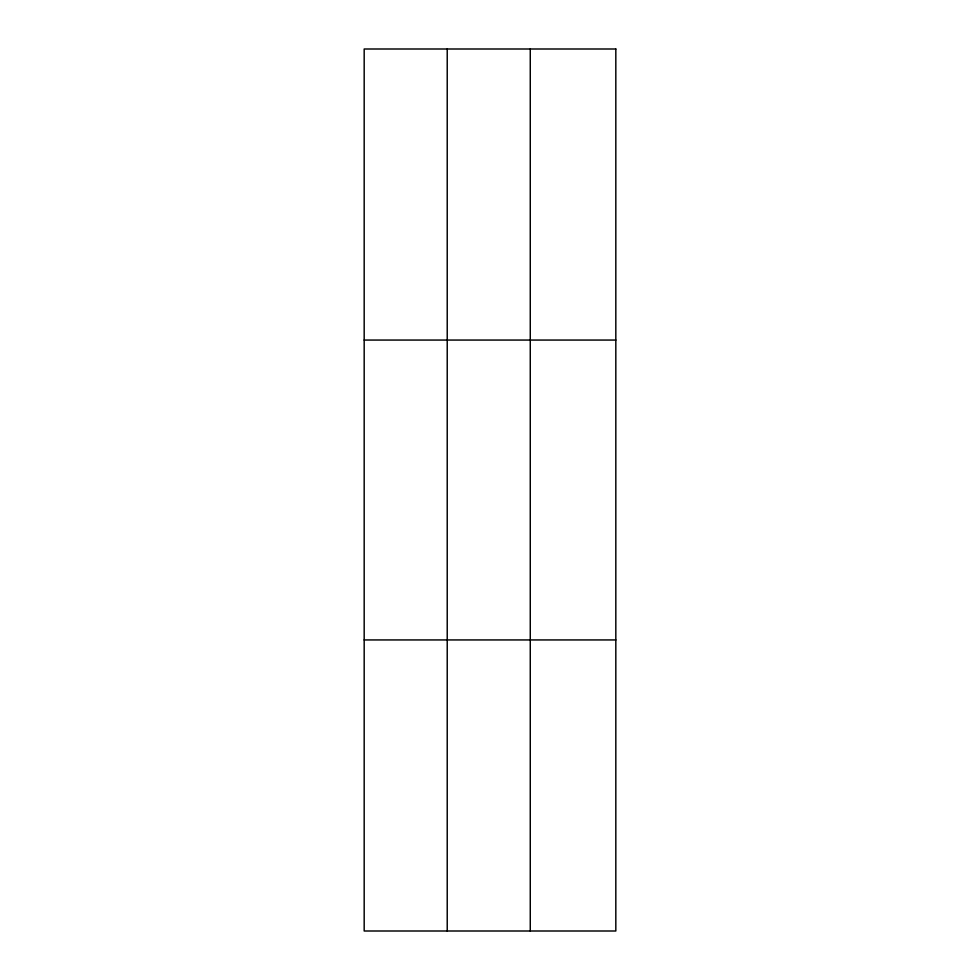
<?xml version="1.0" encoding="UTF-8"?>
<svg xmlns="http://www.w3.org/2000/svg" width="980" height="980" viewBox="0 0 980 980"><rect width="100%" height="100%" fill="white"/><g stroke="black" fill="none" stroke-linecap="round" stroke-linejoin="round"><path stroke-width="1.47" d="M447.223 49L447.223 931M530.266 49L530.266 931M364.18 340.06L615.82 340.06M364.18 639.94L615.82 639.94M615.82 49L615.82 931L364.18 931L364.18 49L615.82 49"/></g></svg>
